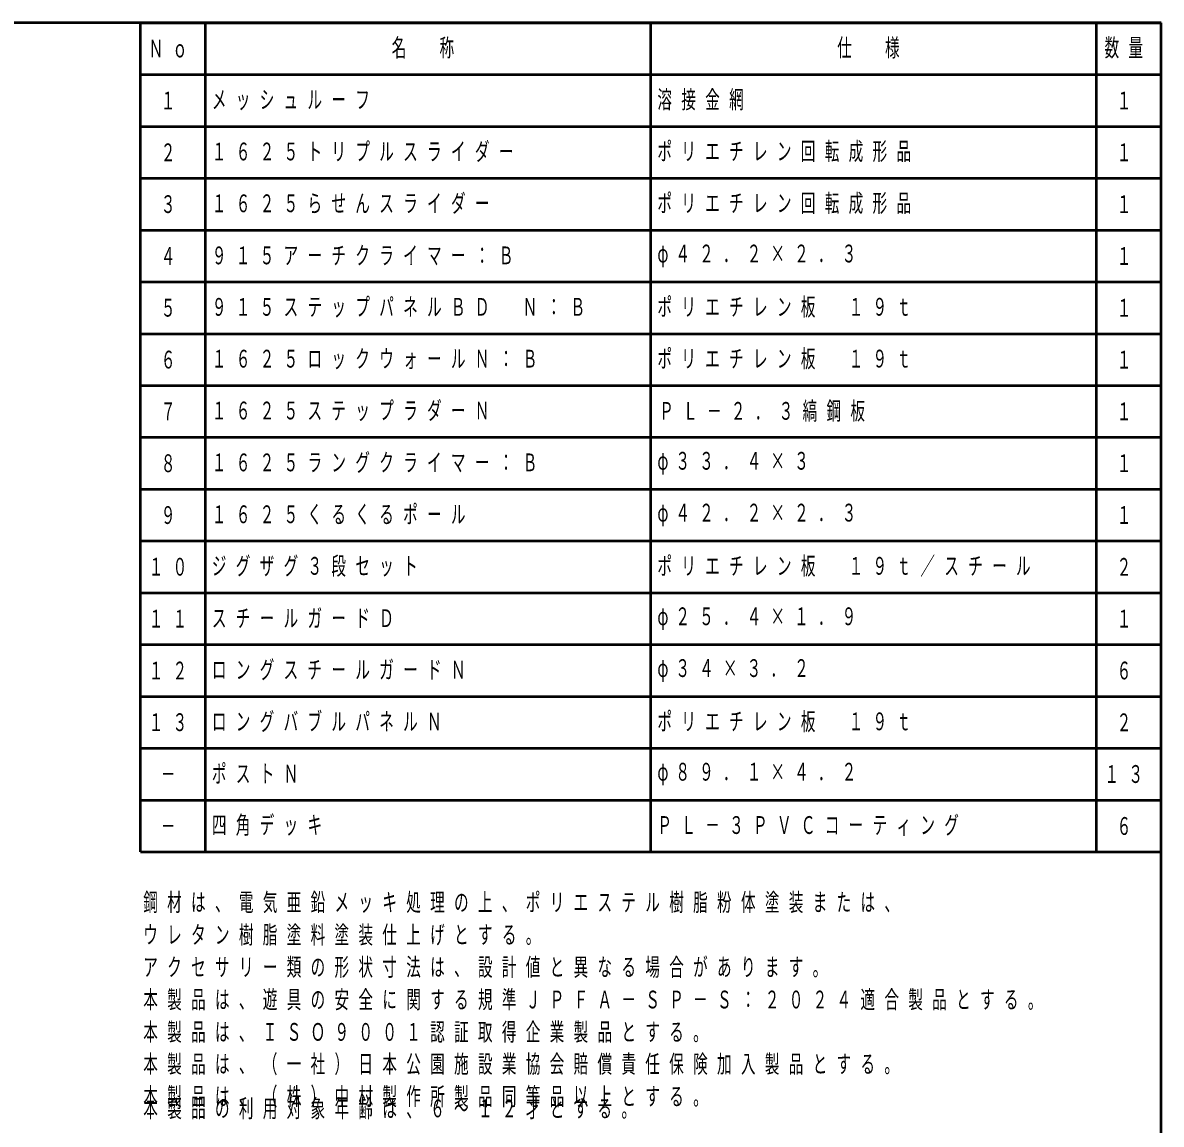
# Model space of a CAD drawing. Units: millimetres on the paper. Extents: x -385 to 0, y -594 to 267.
# Drawn here: x -140.5 to 0, y 131 to 267 of the extents above; entities that cross this region are included whole.
import ezdxf
from ezdxf.enums import TextEntityAlignment as Align

# ---------------------------------------------------------------- set-up
doc = ezdxf.new("R2010")
doc.units = ezdxf.units.MM
doc.layers.add('0_2', color=7, linetype='Continuous', lineweight=13)
doc.layers.add('LY_19', color=7, linetype='Continuous', lineweight=13)
doc.styles.add('ＭＳ ゴシック', font='')
doc.styles.get('ＭＳ ゴシック').set_extended_font_data('MS Gothic')

msp = doc.modelspace()

# ---------------------------------------------------------------- linework, layer by layer
at = {"layer": '0_2', "color": 140, "lineweight": 50}
for p, q in [((-126, 267), (0, 267)), ((-126, 164.6), (-126, 267)), ((-118, 164.6), (-118, 267)), ((-63, 164.6), (-63, 267)), ((-8, 164.6), (-8, 267)), ((0, 164.6), (0, 267)), ((-126, 260.6), (0, 260.6)), ((-126, 254.2), (0, 254.2)), ((-126, 247.8), (0, 247.8)), ((-126, 241.4), (0, 241.4)), ((-126, 235), (0, 235)), ((-126, 228.6), (0, 228.6)), ((-126, 222.2), (0, 222.2)), ((-126, 215.8), (0, 215.8)), ((-126, 209.4), (0, 209.4)), ((-126, 203), (0, 203)), ((-126, 196.6), (0, 196.6)), ((-126, 190.2), (0, 190.2)), ((-126, 183.8), (0, 183.8)), ((-126, 177.4), (0, 177.4)), ((-126, 171), (0, 171)), ((-126, 164.6), (0, 164.6))]:
    msp.add_line(p, q, dxfattribs=at)
at = {"layer": 'LY_19', "lineweight": 50}
for p, q in [((0, 267), (-385, 267)), ((0, 0), (0, 267))]:
    msp.add_line(p, q, dxfattribs=at)

# ---------------------------------------------------------------- texts
at = {"layer": '0_2', "style": 'ＭＳ ゴシック', "width": 0.6}
for s, p in [('１', (-123.5, 257.4)), ('１', (-5.5, 257.4)), ('２', (-123.5, 251)), ('１', (-5.5, 251)), ('３', (-123.5, 244.6)), ('１', (-5.5, 244.6)), ('４', (-123.5, 238.2)), ('１', (-5.5, 238.2)), ('５', (-123.5, 231.8)), ('１', (-5.5, 231.8)), ('６', (-123.5, 225.4)), ('１', (-5.5, 225.4)), ('７', (-123.5, 219)), ('１', (-5.5, 219)), ('８', (-123.5, 212.6)), ('１', (-5.5, 212.6)), ('９', (-123.5, 206.2)), ('１', (-5.5, 206.2)), ('２', (-5.5, 199.8)), ('１', (-5.5, 193.4)), ('６', (-5.5, 187)), ('２', (-5.5, 180.6)), ('－', (-123.5, 174.2)), ('６', (-5.5, 167.8)), ('－', (-123.5, 167.8))]:
    msp.add_text(s, height=2.199, dxfattribs=at).set_placement(p, align=Align.MIDDLE_LEFT)
at = {"layer": '0_2', "char_height": 2.199, "style": 'ＭＳ ゴシック'}
for s, insert, attachment_point in [('\\T1.64;\\W0.6;Ｎｏ', (-125, 263.8), 4), ('\\T1.64;\\W0.6;名\u3000称', (-95, 263.8), 4), ('\\T1.64;\\W0.6;仕\u3000様', (-40, 263.8), 4), ('\\T1.64;\\W0.6;数量', (-7, 263.8), 4), ('\\T1.64;\\W0.6;メッシュルーフ', (-117.2, 257.4), 4), ('\\T1.64;\\W0.6;溶接金網', (-62.2, 257.4), 4), ('\\T1.64;\\W0.6;１６２５トリプルスライダー', (-117.2, 251), 4), ('\\T1.64;\\W0.6;ポリエチレン回転成形品', (-62.2, 251), 4), ('\\T1.64;\\W0.6;１６２５らせんスライダー', (-117.2, 244.6), 4), ('\\T1.64;\\W0.6;ポリエチレン回転成形品', (-62.2, 244.6), 4), ('\\T1.64;\\W0.6;９１５アーチクライマー：Ｂ', (-117.2, 238.2), 4), ('\\T1.63;\\W0.6;φ４２．２×２．３', (-62.2, 238.2), 4), ('\\T1.64;\\W0.6;ポリエチレン板\u3000１９ｔ', (-62.2, 231.8), 4), ('\\T1.64;\\W0.6;９１５ステップパネルＢＤ\u3000Ｎ：Ｂ', (-117.2, 231.8), 4), ('\\T1.64;\\W0.6;１６２５ロックウォールＮ：Ｂ', (-117.2, 225.4), 4), ('\\T1.64;\\W0.6;ポリエチレン板\u3000１９ｔ', (-62.2, 225.4), 4), ('\\T1.64;\\W0.6;１６２５ステップラダーＮ', (-117.2, 219), 4), ('\\T1.64;\\W0.6;ＰＬ－２．３縞鋼板', (-61.983, 218.944), 4), ('\\T1.64;\\W0.6;１６２５ラングクライマー：Ｂ', (-117.2, 212.6), 4), ('\\T1.63;\\W0.6;φ３３．４×３', (-62.2, 212.6), 4), ('\\T1.64;\\W0.6;１６２５くるくるポール', (-117.2, 206.2), 4), ('\\T1.63;\\W0.6;φ４２．２×２．３', (-62.2, 206.2), 4), ('\\T1.64;\\W0.6;ジグザグ３段セット', (-117.2, 199.8), 4), ('\\T1.64;\\W0.6;ポリエチレン板\u3000１９ｔ／スチール', (-62.2, 199.8), 4), ('\\T1.64;\\W0.6;１０', (-125, 199.8), 4), ('\\T1.64;\\W0.6;１１', (-125, 193.4), 4), ('\\T1.64;\\W0.6;スチールガードＤ', (-117.2, 193.4), 4), ('\\T1.63;\\W0.6;φ２５．４×１．９', (-62.2, 193.4), 4), ('\\T1.64;\\W0.6;ロングスチールガードＮ', (-117.2, 187), 4), ('\\T1.63;\\W0.6;φ３４×３．２', (-62.2, 187), 4), ('\\T1.64;\\W0.6;１２', (-125, 187), 4), ('\\T1.64;\\W0.6;１３', (-125, 180.6), 4), ('\\T1.64;\\W0.6;ロングバブルパネルＮ', (-117.2, 180.6), 4), ('\\T1.64;\\W0.6;ポリエチレン板\u3000１９ｔ', (-62.2, 180.6), 4), ('\\T1.64;\\W0.6;ポストＮ', (-117.2, 174.2), 4), ('\\T1.63;\\W0.6;φ８９．１×４．２', (-62.2, 174.2), 4), ('\\T1.64;\\W0.6;１３', (-7, 174.2), 4), ('\\T1.64;\\W0.6;四角デッキ', (-117.2, 167.8), 4), ('\\T1.64;\\W0.6;ＰＬ－３ＰＶＣコーティング', (-62.2, 167.8), 4), ('\\T1.64;\\W0.6;鋼材は、電気亜鉛メッキ処理の上、ポリエステル樹脂粉体塗装または、', (-125.672, 157.024), 7), ('\\T1.64;\\W0.6;ウレタン樹脂塗料塗装仕上げとする。', (-125.672, 153.024), 7), ('\\T1.64;\\W0.6;アクセサリー類の形状寸法は、設計値と異なる場合があります。', (-125.672, 149.024), 7), ('\\T1.64;\\W0.6;本製品は、遊具の安全に関する規準ＪＰＦＡ－ＳＰ－Ｓ：２０２４適合製品とする。', (-125.672, 145.024), 7), ('\\T1.64;\\W0.6;本製品は、ＩＳＯ９００１認証取得企業製品とする。', (-125.672, 141.024), 7), ('\\T1.64;\\W0.6;本製品は、（一社）日本公園施設業協会賠償責任保険加入製品とする。', (-125.672, 137.024), 7), ('\\T1.64;\\W0.6;本製品は、（株）中村製作所製品同等品以上とする。', (-125.672, 133.024), 7), ('\\T1.64;\\W0.6;本製品の利用対象年齢は、６～１２才とする。', (-125.672, 134.024), 1)]:
    msp.add_mtext(s, dxfattribs=dict(at, insert=insert, attachment_point=attachment_point))

doc.saveas('drawing.dxf')
